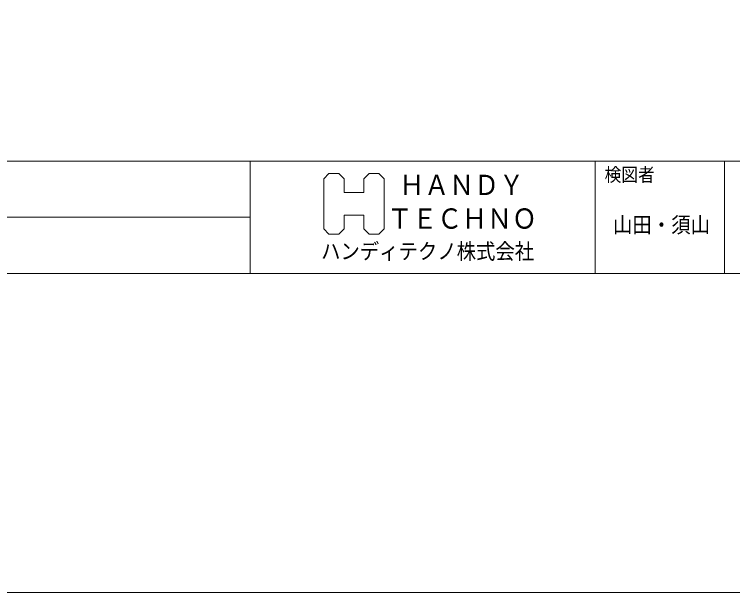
# Model space of a CAD drawing. Units: millimetres, scale not verified. Extents: x -1200 to 1200, y -500 to 500.
# Drawn here: x 261.3 to 344.5, y -500 to -433 of the extents above; entities that cross this region are included whole.
import ezdxf
from ezdxf.enums import TextEntityAlignment as Align

# ---------------------------------------------------------------- set-up
doc = ezdxf.new("R2010")
doc.units = ezdxf.units.MM
doc.header["$LTSCALE"] = 1.1
doc.layers.add('0-0_一般', color=7, linetype='Continuous', lineweight=9)
doc.styles.add('ＭＳ ゴシック', font='')
doc.styles.get('ＭＳ ゴシック').set_extended_font_data('MS Gothic')

# ---------------------------------------------------------------- blocks, each defined once
blk = doc.blocks.new('グループ-2-1')
at = {"layer": '0-0_一般'}
blk.add_lwpolyline([(123809.96, 165964.08), (123838.62, 165964.08), (123853.63, 165948.96), (123853.63, 165804.21), (123838.62, 165789.08), (123809.96, 165789.08), (123794.95, 165804.21), (123794.95, 165843.81), (123737.31, 165843.81), (123737.32, 165804.21), (123722.3, 165789.08), (123693.64, 165789.08), (123678.64, 165804.21), (123678.63, 165948.96), (123693.64, 165964.08), (123722.3, 165964.08), (123737.31, 165948.96), (123737.31, 165909.35), (123794.95, 165909.34), (123794.95, 165948.95)], close=True, dxfattribs=at)
at = {"layer": '0-0_一般', "style": 'ＭＳ ゴシック', "width": 0.9}
for s, height, p in [('ＨＡＮＤＹ', 58.77, (123897.74, 165884.33)), ('ＴＥＣＨＮＯ', 58.77, (123863.13, 165786.92)), ('ハンディテクノ株式会社', 45.71, (123670.92, 165702.55))]:
    blk.add_text(s, height=height, dxfattribs=at).set_placement(p, align=Align.BOTTOM_LEFT)

msp = doc.modelspace()

# ---------------------------------------------------------------- linework, layer by layer
at = {"layer": '0-0_一般'}
for p, q in [((288.607, -450), (288.607, -463)), ((328.607, -450), (328.607, -463)), ((343.607, -450), (343.607, -463)), ((218.607, -456.5), (288.607, -456.5)), ((1200, -500), (-1200, -500))]:
    msp.add_line(p, q, dxfattribs=at)
at = {"layer": '0-0_一般', "color": 4}
msp.add_line((1200, -500), (-600, -500), dxfattribs=at)
at = {"layer": '0-0_一般'}
for points in [[(98.607, -190), (498.607, -190), (498.607, -450), (98.607, -450)], [(98.607, -450), (498.607, -450), (498.607, -463), (98.607, -463)]]:
    msp.add_lwpolyline(points, close=True, dxfattribs=at)

# ---------------------------------------------------------------- block references
at = {"layer": '0-0_一般', "xscale": 0.04, "yscale": 0.04}
msp.add_blockref('グループ-2-1', (-4650, -7090), dxfattribs=at)

# ---------------------------------------------------------------- texts
at = {"layer": '0-0_一般', "style": 'ＭＳ ゴシック', "width": 0.9}
for s, height, p in [('検図者', 1.576, (329.696, -452.814)), ('山田・須山', 1.833, (330.659, -458.841))]:
    msp.add_text(s, height=height, dxfattribs=at).set_placement(p, align=Align.BOTTOM_LEFT)

doc.saveas('drawing.dxf')
